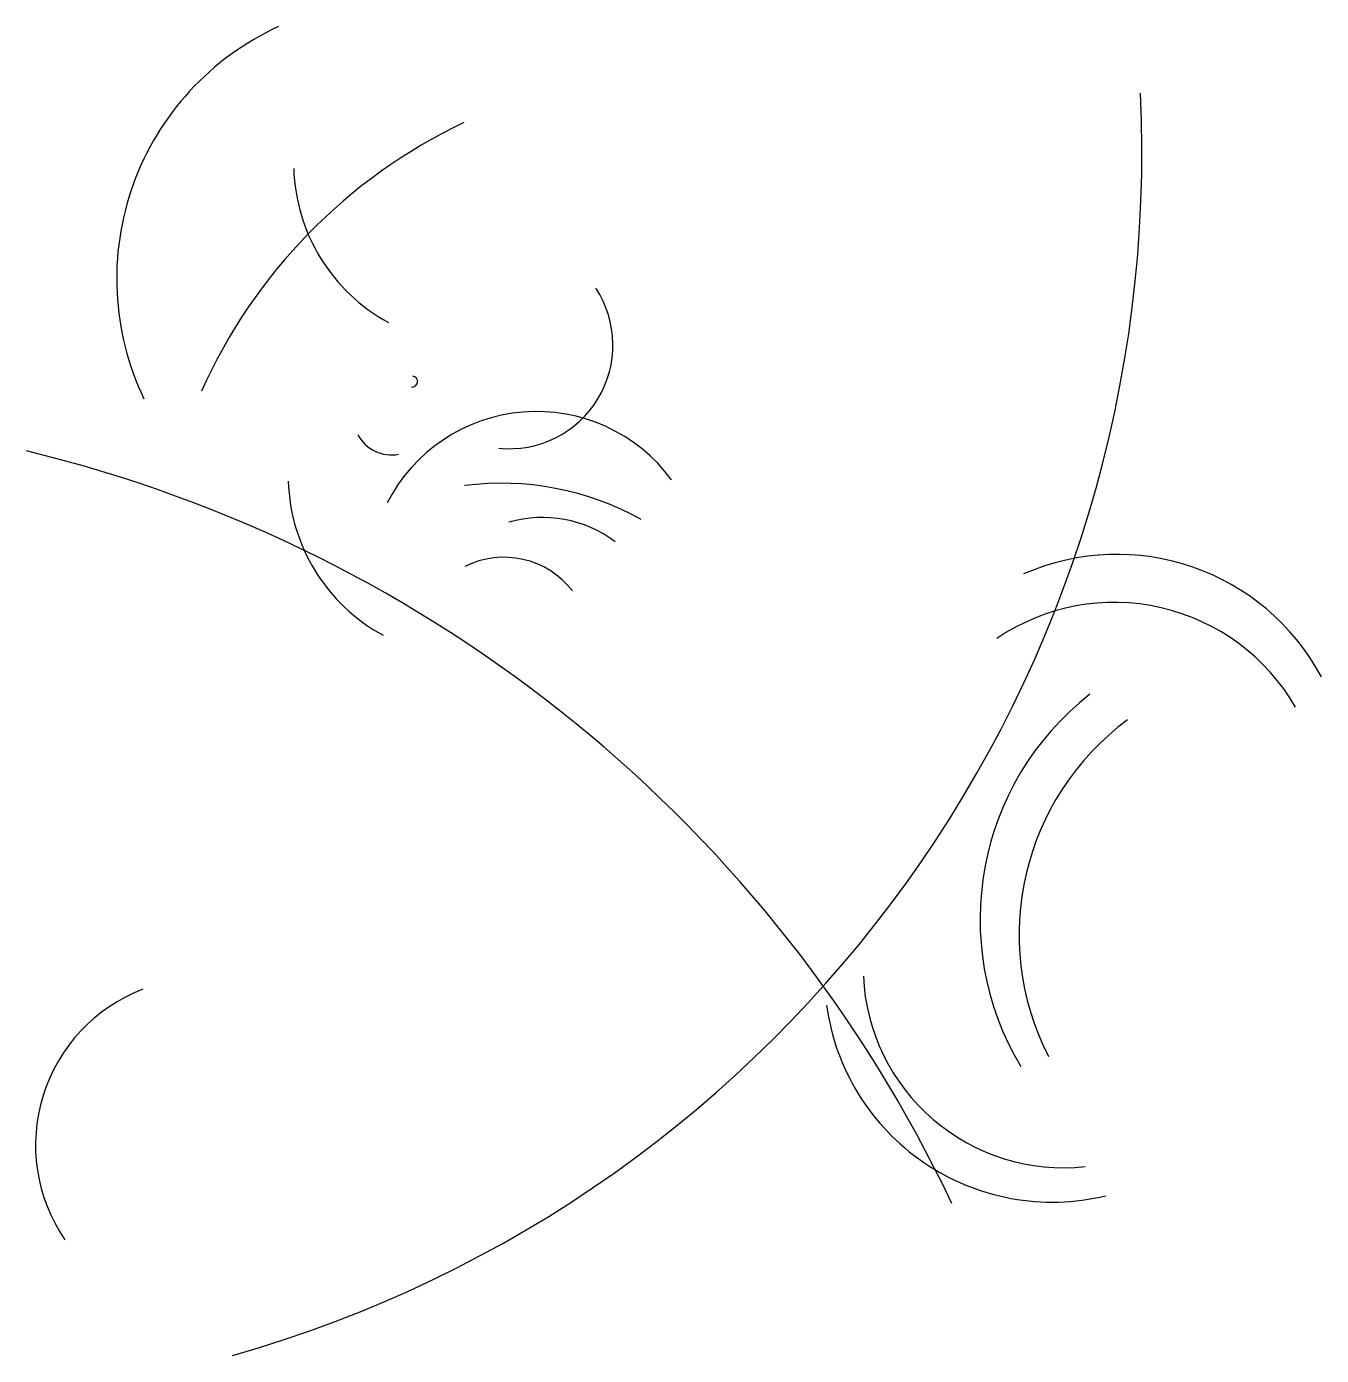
# Model space of a CAD drawing. Header units: inches. Extents: x -4256 to -3145, y -225 to 915.
import ezdxf

# ---------------------------------------------------------------- set-up
doc = ezdxf.new("R2010")
doc.units = ezdxf.units.IN
doc.header["$MEASUREMENT"] = 0

msp = doc.modelspace()

# ---------------------------------------------------------------- linework, layer by layer
for centre, radius, start, end in [((-3941, 698.6), 237.8, 114.6163, 205.639), ((-4371.5, 806.9), 1072.2, 285.8015, 2.7219), ((-3681.9, 412.8), 464.5, 115.3645, 155.9575), ((-3841.9, 641.6), 88.8, 264.1377, 33.336), ((-3925.4, 610.4), 4.73, 263.0504, 82.9224), ((-3818.6, 440.8), 143.9, 36.3488, 152.8812), ((-3942.9, 580.6), 33.1, 208.6913, 280.4595), ((-4535, -603), 1187.1, 25.3606, 76.4108), ((-3848.7, 275.9), 247.3, 60.9979, 97.3404), ((-3813.5, 390.4), 103.5, 52.9297, 106.1239), ((-3846.6, 385.1), 74.6, 37.8262, 116.8078), ((-3320.7, 263.3), 198.9, 28.124, 113.7248), ((-3323, 241.4), 179.6, 29.9938, 124.1073), ((-3192.6, 149), 245.5, 128.067, 210.9069), ((-3175.7, 136), 228.9, 126.3858, 207.1634), ((-3366.5, 108.1), 171.9, 182.5631, 276.1567), ((-4105.3, -44.5), 143.1, 110.8775, 214.5129), ((-3376.2, 102.1), 195.4, 187.7733, 283.5918)]:
    msp.add_arc(centre, radius, start, end)
at = {"color": 2}
for centre in [(-3870.9, 798.1), (-3875.6, 529.9)]:
    msp.add_arc(centre, 156.1, 181.8068, 241.4065, dxfattribs=at)

doc.saveas('drawing.dxf')
